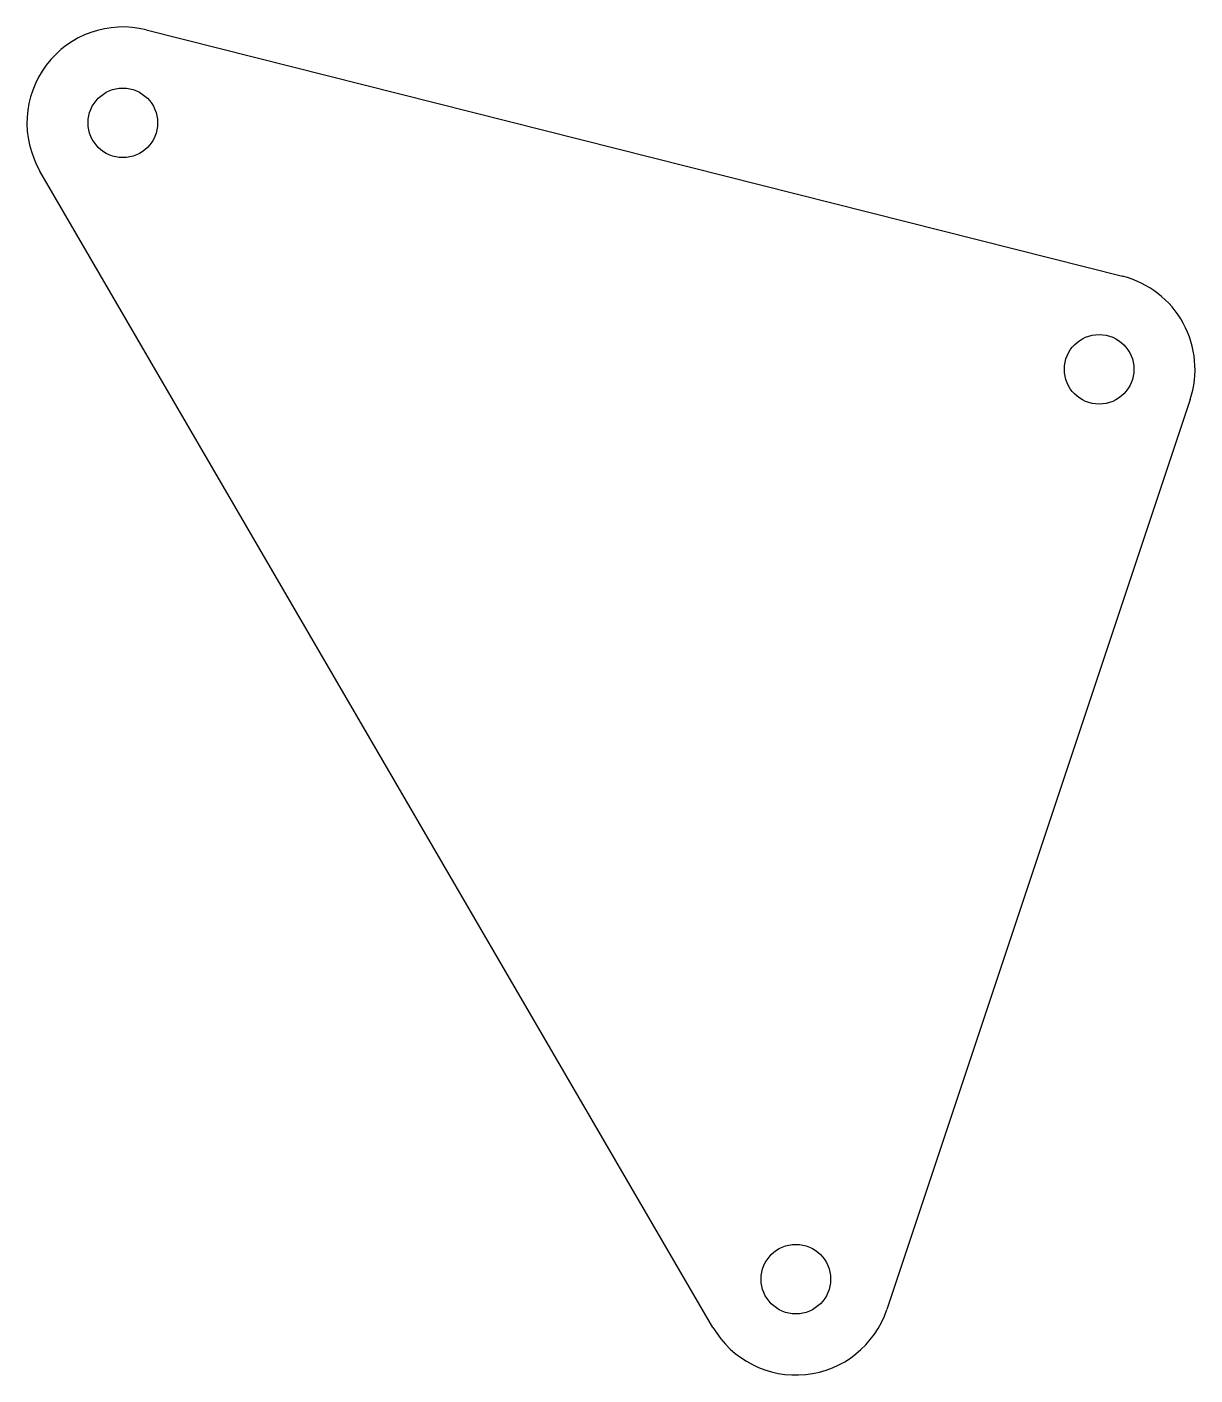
# Model space of a CAD drawing. Extents: x -38.9 to 9.8, y -80 to -23.8.
import ezdxf

# ---------------------------------------------------------------- set-up
doc = ezdxf.new("R2010")
doc.units = 0
doc.layers.add('Shape2DView017', color=7, linetype='CONTINUOUS')

msp = doc.modelspace()

# ---------------------------------------------------------------- linework, layer by layer
at = {"layer": 'Shape2DView017'}
for p, q in [((-33.9441, -23.9041), (6.77887, -34.1822)), ((-10.3083, -78.0195), (-38.3799, -29.7948)), ((9.59466, -39.3257), (-3.05667, -77.2723))]:
    msp.add_line(p, q, dxfattribs=at)
for centre in [(-34.923, -27.7825), (5.8, -38.0606), (-6.85133, -76.0072)]:
    msp.add_circle(centre, 1.45, dxfattribs=at)
for centre, start, end in [((-34.923, -27.7825), 75.8349, -149.796), ((5.8, -38.0606), -18.4383, 75.8349), ((-6.85133, -76.0072), -149.796, -18.4383)]:
    msp.add_arc(centre, 4, start, end, dxfattribs=at)

doc.saveas('drawing.dxf')
